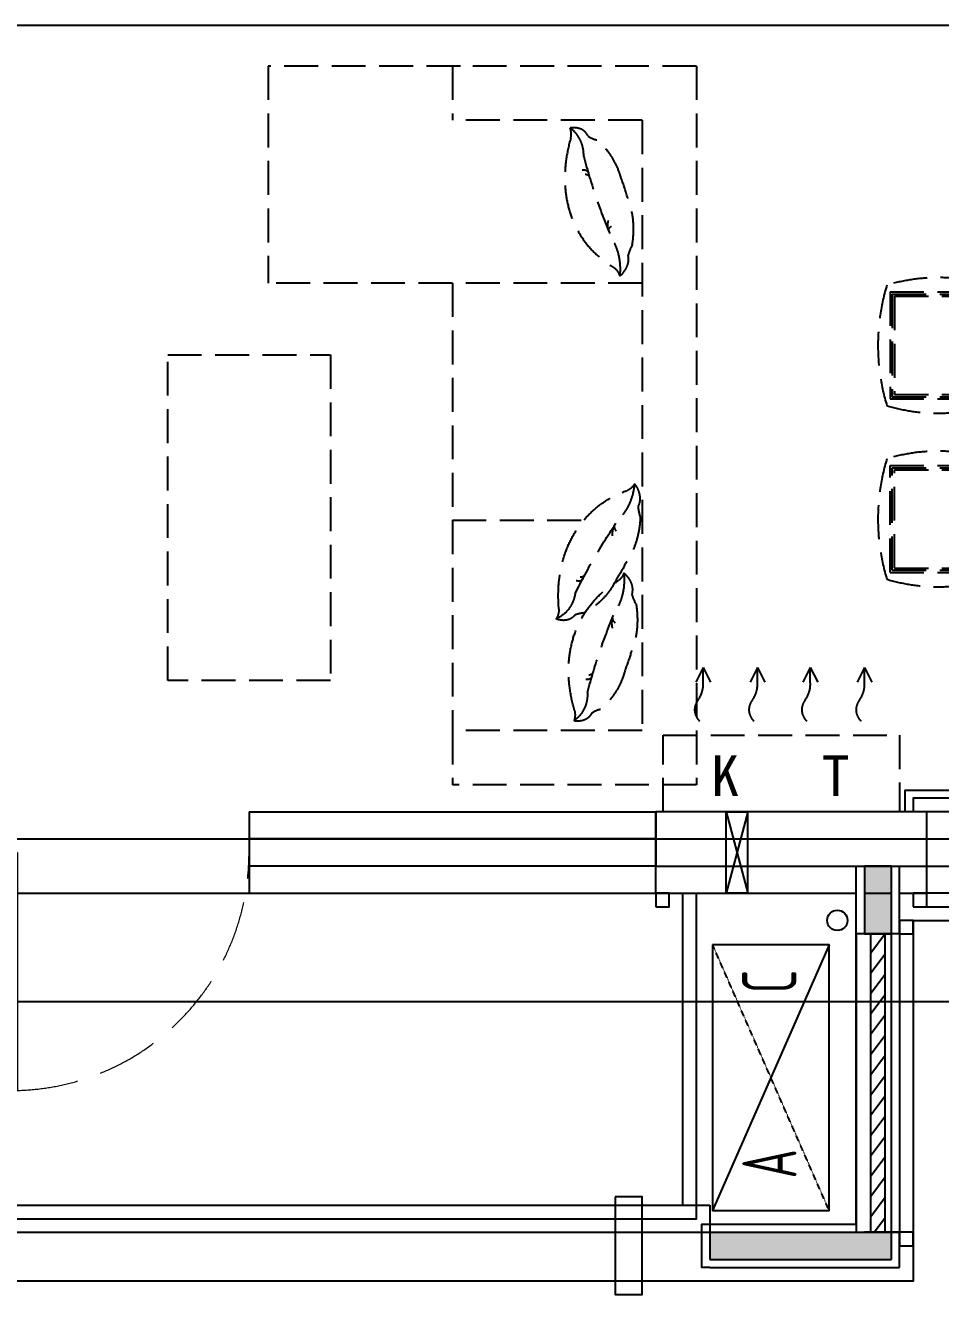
# Model space of a CAD drawing. Header units: millimetres. Extents: x -28014 to 297841, y -81741 to 47579.
# Drawn here: x 229864 to 233240, y -32639 to -27959 of the extents above; entities that cross this region are included whole.
import ezdxf

# ---------------------------------------------------------------- set-up
doc = ezdxf.new("R2010")
doc.units = ezdxf.units.MM
doc.header["$MEASUREMENT"] = 0
doc.set_wipeout_variables(frame=1)
for name, pattern in [('__DASH', [0.35, 0.25, -0.1]), ('DASH', [0.35, 0.25, -0.1]), ('DOTE', [2.42, 2, -0.2, 0.02, -0.2])]:
    doc.linetypes.add(name, pattern=pattern)
for name, color, linetype in [('A-墙体-面层', 6, 'Continuous'), ('A-屋面-雨水管', 132, 'Continuous'), ('A-结构-墙体', 171, 'Continuous'), ('A-给排水-设备', 132, 'Continuous'), ('A-轴网-轴网', 1, 'DOTE'), ('AR9-剪力墙（柱）填充', 250, 'Continuous'), ('AR9-剪力墙（柱）线', 6, 'Continuous'), ('AR9-墙线', 160, 'Continuous'), ('AR9-建筑幕墙（窗）', 12, 'Continuous'), ('AR9-阳台栏杆（天花隐）', 12, 'Continuous'), ('FC-平面高差线', 144, 'Continuous'), ('FF-活动家具', 51, 'Continuous'), ('FF-门', 20, 'Continuous'), ('装饰', 152, 'Continuous')]:
    doc.layers.add(name, color=color, linetype=linetype)
doc.styles.add('DADRI-HZ', font='hzs.shx', dxfattribs={"width": 0.7, "bigfont": 'hztxt.shx'})
doc.styles.add('文字标注', font='')
doc.styles.get('文字标注').set_extended_font_data('SimSun')

# ---------------------------------------------------------------- blocks, each defined once
blk = doc.blocks.new('nfdgfxb')
at = {"layer": 'AR9-墙线', "ltscale": 0.5}
blk.add_lwpolyline([(34, 300), (114, 300), (34, 0), (114, 0), (114, 300), (34, 300), (114, 0), (34, 0), (34, 300)], dxfattribs=at)
blk = doc.blocks.new('kt')
at = {"linetype": 'DASH', "ltscale": 500}
for p, q in [((632478.4, 107205.6), (632451.2, 107259.3)), ((632478.4, 107262.9), (632478.4, 107205.6)), ((632478.4, 107205.6), (632505.5, 107259.3)), ((632678.6, 107205.6), (632651.4, 107259.3)), ((632678.6, 107262.9), (632678.6, 107205.6)), ((632678.6, 107205.6), (632705.8, 107259.3)), ((632873.5, 107205.6), (632846.3, 107259.3)), ((632873.5, 107262.9), (632873.5, 107205.6)), ((632873.5, 107205.6), (632900.7, 107259.3)), ((633073.8, 107205.6), (633046.7, 107259.3)), ((633073.8, 107262.9), (633073.8, 107205.6)), ((633073.8, 107205.6), (633101, 107259.3))]:
    blk.add_line(p, q, dxfattribs=at)
blk.add_lwpolyline([(633221.1, 107455.2), (632349.1, 107455.2), (632349.1, 107738.2), (633221.1, 107738.2)], close=True, dxfattribs=at)
for centre, radius, start, end in [((632453.1, 107361.6), 56.8, 320.2307, 47.1069), ((632653.4, 107361.6), 56.8, 320.2307, 47.1069), ((632848.3, 107361.6), 56.8, 320.2307, 47.1069), ((633048.6, 107361.6), 56.8, 320.2307, 47.1069), ((632577.5, 107267.5), 99.3, 144.4056, 182.6653), ((632777.8, 107267.5), 99.3, 144.4056, 182.6653), ((632972.7, 107267.5), 99.3, 144.4056, 182.6653), ((633173, 107267.5), 99.3, 144.4056, 182.6653)]:
    blk.add_arc(centre, radius, start, end, dxfattribs=at)
at = {"linetype": 'DASH', "ltscale": 500, "insert": (633044, 107679.8), "char_height": 150, "attachment_point": 7, "rotation": 180, "style": '文字标注'}
blk.add_mtext('K   T', dxfattribs=at)
blk = doc.blocks.new('餐桌组合11600')
at = {"layer": 'FF-活动家具', "linetype": '__DASH', "ltscale": 500}
for p, q in [((282.8, 310.4), (282.8, 0)), ((282.8, 310.4), (677.2, 310.4)), ((290.9, 302.3), (290.9, 0)), ((290.9, 302.3), (669.1, 302.3)), ((299, 294.2), (299, 0)), ((299, 294.2), (661, 294.2)), ((661, 294.2), (661, 0)), ((669.1, 302.3), (669.1, 0)), ((677.2, 310.4), (677.2, 0)), ((922.8, 310.4), (922.8, 0)), ((1317.2, 310.4), (922.8, 310.4)), ((930.9, 302.3), (930.9, 0)), ((1309.1, 302.3), (930.9, 302.3)), ((939, 294.2), (939, 0)), ((1301, 294.2), (939, 294.2)), ((1301, 294.2), (1301, 0)), ((1309.1, 302.3), (1309.1, 0)), ((1317.2, 310.4), (1317.2, 0)), ((282.8, 0), (282.8, -105)), ((290.9, 0), (290.9, -105)), ((299, 0), (299, -105)), ((661, 0), (661, -105)), ((669.1, 0), (669.1, -105)), ((677.2, 0), (677.2, -105)), ((922.8, 0), (922.8, -105)), ((930.9, 0), (930.9, -105)), ((939, 0), (939, -105)), ((1301, 0), (1301, -105)), ((1309.1, 0), (1309.1, -105)), ((1317.2, 0), (1317.2, -105)), ((690.3, -105), (269.7, -105)), ((909.7, -105), (1330.3, -105)), ((690.3, -795), (269.7, -795)), ((282.8, -900), (282.8, -795)), ((290.9, -900), (290.9, -795)), ((299, -900), (299, -795)), ((661, -900), (661, -795)), ((669.1, -900), (669.1, -795)), ((677.2, -900), (677.2, -795)), ((909.7, -795), (1330.3, -795)), ((922.8, -900), (922.8, -795)), ((930.9, -900), (930.9, -795)), ((939, -900), (939, -795)), ((1301, -900), (1301, -795)), ((1309.1, -900), (1309.1, -795)), ((1317.2, -900), (1317.2, -795)), ((282.8, -1210.4), (282.8, -900)), ((290.9, -1202.3), (290.9, -900)), ((299, -1194.2), (299, -900)), ((661, -1194.2), (661, -900)), ((669.1, -1202.3), (669.1, -900)), ((677.2, -1210.4), (677.2, -900)), ((922.8, -1210.4), (922.8, -900)), ((930.9, -1202.3), (930.9, -900)), ((939, -1194.2), (939, -900)), ((1301, -1194.2), (1301, -900)), ((1309.1, -1202.3), (1309.1, -900)), ((1317.2, -1210.4), (1317.2, -900)), ((282.8, -1210.4), (677.2, -1210.4)), ((290.9, -1202.3), (669.1, -1202.3)), ((299, -1194.2), (661, -1194.2)), ((1317.2, -1210.4), (922.8, -1210.4)), ((1309.1, -1202.3), (930.9, -1202.3)), ((1301, -1194.2), (939, -1194.2))]:
    blk.add_line(p, q, dxfattribs=at)
blk.add_lwpolyline([(0, -900), (1600, -900), (1600, 0), (0, 0)], close=True, dxfattribs=at)
for centre, radius, start, end in [((480, -408.1), 763.2, 73.0697, 106.9303), ((1120, -408.1), 763.2, 73.0697, 106.9303), ((889.9, 132.6), 659.9, 163.3211, 191.5892), ((70.1, 132.6), 659.9, 348.4108, 16.6789), ((1529.9, 132.6), 659.9, 163.3211, 191.5892), ((710.1, 132.6), 659.9, 348.4108, 16.6789), ((1061.1, 148.9), 831.1, 190.324, 197.7898), ((-101.1, 148.9), 831.1, 342.2102, 349.676), ((1701.1, 148.9), 831.1, 190.324, 197.7898), ((538.9, 148.9), 831.1, 342.2102, 349.676), ((1061.1, -1048.9), 831.1, 162.2102, 169.676), ((-101.1, -1048.9), 831.1, 10.324, 17.7898), ((1701.1, -1048.9), 831.1, 162.2102, 169.676), ((538.9, -1048.9), 831.1, 10.324, 17.7898), ((889.9, -1032.6), 659.9, 168.4108, 196.6789), ((70.1, -1032.6), 659.9, 343.3211, 11.5892), ((1529.9, -1032.6), 659.9, 168.4108, 196.6789), ((710.1, -1032.6), 659.9, 343.3211, 11.5892), ((480, -491.9), 763.2, 253.0697, 286.9303), ((1120, -491.9), 763.2, 253.0697, 286.9303)]:
    blk.add_arc(centre, radius, start, end, dxfattribs=at)
blk = doc.blocks.new('L沙发2650')
at = {"layer": 'FF-活动家具', "linetype": '__DASH', "ltscale": 500}
for p, q in [((0, 2650), (0, 0)), ((0, 2650), (870, 2650)), ((870, 2650), (1580, 2650)), ((900, 2650), (900, 2450)), ((1580, 2650), (1580, 1850)), ((200, 2450), (900, 2450)), ((200, 2450), (200, 200)), ((200, 1850), (900, 1850)), ((900, 1850), (1580, 1850)), ((900, 1850), (900, 200)), ((900, 975), (415.5, 975)), ((200, 200), (900, 200)), ((900, 200), (900, 0)), ((0, 0), (900, 0))]:
    blk.add_line(p, q, dxfattribs=at)
at = {"layer": 'FF-活动家具', "linetype": '__DASH', "ltscale": 500, "extrusion": (0, 0, -1)}
for centre, major_axis, start_param, end_param in [((296.7, 2497.8), (-122.7, 85.8), 3.389375, 3.703714), ((296.7, 2497.8), (-122.7, 85.8), 3.389375, 3.703714), ((475.2, 2351.9), (-70.3, 49.2), -0.150831, 0.979679), ((475.2, 2351.9), (-70.3, 49.2), -0.150831, 0.979679), ((618.2, 2266.5), (-180.9, 126.6), -0.490371, 0.250353), ((618.2, 2266.5), (-180.9, 126.6), -0.490371, 0.250353), ((551.4, 2375.7), (-80.2, 56.1), -0.678882, -0.164651), ((551.4, 2375.7), (-80.2, 56.1), -0.678882, -0.164651), ((735.7, 2032.2), (-417.7, 292.3), -0.26771, 0.196309), ((735.7, 2032.2), (-417.7, 292.3), -0.26771, 0.196309), ((-142, 2402.6), (-559.3, 391.4), 2.408554, 3.455752), ((-142, 2402.6), (-559.3, 391.4), 2.408554, 3.455752), ((-3255.5, 3958.4), (-3347.5, 2342.5), 2.882237, 2.987316), ((-3255.5, 3958.4), (-3347.5, 2342.5), 2.882237, 2.987316), ((1108.5, 1786.5), (-778.4, 544.7), -0.258135, -0.160744), ((1108.5, 1786.5), (-778.4, 544.7), -0.258135, -0.160744), ((699.8, 1925.9), (-417.7, 292.3), -0.615188, -0.151169), ((699.8, 1925.9), (-417.7, 292.3), -0.615188, -0.151169), ((610.9, 1814.2), (-295, 206.4), -0.559943, -0.019248), ((610.9, 1814.2), (-295, 206.4), -0.559943, -0.019248), ((116.6, 1963.8), (-122.7, 85.8), 2.160593, 2.474931), ((116.6, 1963.8), (-122.7, 85.8), 2.160593, 2.474931), ((328.7, 1917.3), (-70.3, 49.2), -1.398558, -0.268048), ((328.7, 1917.3), (-70.3, 49.2), -1.398558, -0.268048), ((369.4, 1835.9), (-80.2, 56.1), -0.254228, 0.260003), ((369.4, 1835.9), (-80.2, 56.1), -0.254228, 0.260003), ((285.2, 946.3), (14.1, 14.9), 0.590754, 1.564635), ((285.2, 946.3), (14.1, 14.9), 0.590754, 1.564635), ((232.3, 898.1), (62.2, 65.5), 0.182406, 0.714671), ((232.3, 898.1), (62.2, 65.5), 0.182406, 0.714671), ((442.8, 812.6), (36, 37.8), 2.537971, 2.960057), ((442.8, 812.6), (36, 37.8), 2.537971, 2.960057), ((442.2, 780.3), (22.2, 23.4), 2.199169, 3.345275), ((442.2, 780.3), (22.2, 23.4), 2.199169, 3.345275), ((291, 609.7), (16.8, 11.7), 0.590754, 1.564635), ((291, 609.7), (16.8, 11.7), 0.590754, 1.564635), ((229.5, 573), (74, 51.8), 0.182406, 0.714671), ((229.5, 573), (74, 51.8), 0.182406, 0.714671), ((418.9, 447.3), (42.8, 29.9), 2.537971, 2.960057), ((418.9, 447.3), (42.8, 29.9), 2.537971, 2.960057), ((411.8, 415.8), (26.4, 18.5), 2.199169, 3.345275), ((411.8, 415.8), (26.4, 18.5), 2.199169, 3.345275)]:
    blk.add_ellipse(centre, major_axis=major_axis, ratio=0.724638, start_param=start_param, end_param=end_param, dxfattribs=at)
at = {"layer": 'FF-活动家具', "linetype": '__DASH', "ltscale": 500}
for centre, major_axis, start_param, end_param in [((432.9, 2209.7), (-42.8, 29.9), -0.603621, -0.181536), ((432.9, 2209.7), (-42.8, 29.9), -0.603621, -0.181536), ((425.8, 2241.2), (-26.4, 18.5), -0.942424, 0.203683), ((425.8, 2241.2), (-26.4, 18.5), -0.942424, 0.203683), ((305, 2047.4), (-16.8, 11.7), 3.732346, 4.706228), ((305, 2047.4), (-16.8, 11.7), 3.732346, 4.706228), ((243.5, 2084), (-74, 51.8), 3.323999, 3.856263), ((243.5, 2084), (-74, 51.8), 3.323999, 3.856263), ((282.6, 1078.4), (59.1, 62.2), 1.743034, 2.873545), ((282.6, 1078.4), (59.1, 62.2), 1.743034, 2.873545), ((538.7, 1235.6), (248, 261), 2.58165, 3.122344), ((306.2, 1166.3), (67.4, 71), 2.887364, 3.401596), ((538.7, 1235.6), (248, 261), 2.58165, 3.122344), ((306.2, 1166.3), (67.4, 71), 2.887364, 3.401596), ((-82.2, 509.3), (470.3, 494.8), -0.733038, 0.314159), ((-82.2, 509.3), (470.3, 494.8), -0.733038, 0.314159), ((84, 990.8), (103.1, 108.5), -0.981, -0.666662), ((84, 990.8), (103.1, 108.5), -0.981, -0.666662), ((648, 1143.9), (351.2, 369.5), 2.526405, 2.990423), ((648, 1143.9), (351.2, 369.5), 2.526405, 2.990423), ((-2823.9, -1634.8), (2814.6, 2961.5), -0.259356, -0.154277), ((-2823.9, -1634.8), (2814.6, 2961.5), -0.259356, -0.154277), ((1020.7, 1361.7), (654.5, 688.7), 2.883458, 2.980848), ((1020.7, 1361.7), (654.5, 688.7), 2.883458, 2.980848), ((314.7, 739.7), (70.3, 49.2), 1.743034, 2.873545), ((314.7, 739.7), (70.3, 49.2), 1.743034, 2.873545), ((597, 842.8), (295, 206.4), 2.58165, 3.122344), ((597, 842.8), (295, 206.4), 2.58165, 3.122344), ((355.4, 821.1), (80.2, 56.1), 2.887364, 3.401596), ((355.4, 821.1), (80.2, 56.1), 2.887364, 3.401596), ((-156, 254.5), (559.3, 391.4), -0.733038, 0.314159), ((-156, 254.5), (559.3, 391.4), -0.733038, 0.314159), ((704.3, 1046.9), (351.2, 369.5), 2.873883, 3.337901), ((704.3, 1046.9), (351.2, 369.5), 2.873883, 3.337901), ((102.6, 693.3), (122.7, 85.8), -0.981, -0.666662), ((102.6, 693.3), (122.7, 85.8), -0.981, -0.666662), ((635.7, 793.9), (152.1, 160), 2.651222, 3.391946), ((635.7, 793.9), (152.1, 160), 2.651222, 3.391946), ((685.9, 731.2), (417.7, 292.3), 2.526405, 2.990423), ((685.9, 731.2), (417.7, 292.3), 2.526405, 2.990423), ((-3269.4, -1301.4), (3347.5, 2342.5), -0.259356, -0.154277), ((-3269.4, -1301.4), (3347.5, 2342.5), -0.259356, -0.154277), ((366.7, 503.2), (103.1, 108.5), 0.247782, 0.562121), ((366.7, 503.2), (103.1, 108.5), 0.247782, 0.562121), ((512.6, 681.7), (59.1, 62.2), 2.990762, 4.121272), ((512.6, 681.7), (59.1, 62.2), 2.990762, 4.121272), ((592, 673.5), (67.4, 71), 2.46271, 2.976942), ((592, 673.5), (67.4, 71), 2.46271, 2.976942), ((1094.5, 870.5), (778.4, 544.7), 2.883458, 2.980848), ((1094.5, 870.5), (778.4, 544.7), 2.883458, 2.980848), ((721.7, 624.9), (417.7, 292.3), 2.873883, 3.337901), ((721.7, 624.9), (417.7, 292.3), 2.873883, 3.337901), ((604.2, 390.6), (180.9, 126.6), 2.651222, 3.391946), ((604.2, 390.6), (180.9, 126.6), 2.651222, 3.391946), ((282.8, 159.2), (122.7, 85.8), 0.247782, 0.562121), ((282.8, 159.2), (122.7, 85.8), 0.247782, 0.562121), ((461.2, 305.2), (70.3, 49.2), 2.990762, 4.121272), ((461.2, 305.2), (70.3, 49.2), 2.990762, 4.121272), ((537.4, 281.3), (80.2, 56.1), 2.46271, 2.976942), ((537.4, 281.3), (80.2, 56.1), 2.46271, 2.976942)]:
    blk.add_ellipse(centre, major_axis=major_axis, ratio=0.724638, start_param=start_param, end_param=end_param, dxfattribs=at)
blk = doc.blocks.new('1200长茶几')
at = {"layer": 'FF-活动家具', "linetype": '__DASH', "ltscale": 500}
blk.add_lwpolyline([(0, -600), (1200, -600), (1200, 0), (0, 0)], close=True, dxfattribs=at)
blk = doc.blocks.new('双机上下布置')
blk.add_lwpolyline([(980, 0), (0, 0), (0, -430), (980, -430)], close=True)
at = {"linetype": 'DASH', "ltscale": 0.5}
blk.add_lwpolyline([(0, -430), (980, 0)], dxfattribs=at)
blk.add_lwpolyline([(980, -430), (0, 0)])
at = {"style": 'DADRI-HZ', "width": 0.7}
for s, p in [('A', (118.8, -309.1)), ('C', (801.7, -309.1))]:
    blk.add_text(s, height=200, dxfattribs=at).set_placement(p)
blk = doc.blocks.new('$WINLIB2D$00000001')
at = {"color": 0}
for points in [[(-0.5, 0.5), (-0.5, -0.5)], [(-0.5, 0.5), (0.5, 0.5)], [(0.5, -0.5), (0.5, 0.5)], [(0.5, 0.1667), (-0.5, 0.1667)], [(0.5, -0.1667), (-0.5, -0.1667)], [(-0.5, -0.5), (0.5, -0.5)]]:
    blk.add_lwpolyline(points, dxfattribs=at)
blk = doc.blocks.new('$DorLib2D$00000001')
for p, q in [((0.45, 0.975), (0.5, 0.975)), ((0.45, 0), (0.45, 0.975)), ((0.5, 0), (0.5, 0.975)), ((0.5, 0), (0.45, 0))]:
    blk.add_line(p, q)
at = {"color": 8, "linetype": '__DASH', "lineweight": 13}
blk.add_arc((0.475, 0), 0.975, 91.4693, 180, dxfattribs=at)
blk = doc.blocks.new('$WINLIB2D$00000039')
at = {"color": 0}
for points in [[(-0.5, 0.5), (-0.5, -0.5)], [(0.5, 0.5), (-0.5, 0.5)], [(0.5, -0.5), (0.5, 0.5)], [(-0.5, 0.1667), (0.5, 0.1667)], [(-0.3839, -0.1667), (-0.448, 0.1667)], [(-0.3159, -0.1667), (-0.38, 0.1667)], [(-0.2479, -0.1667), (-0.312, 0.1667)], [(-0.1799, -0.1667), (-0.244, 0.1667)], [(-0.1119, -0.1667), (-0.176, 0.1667)], [(-0.0439, -0.1667), (-0.108, 0.1667)], [(0.0241, -0.1667), (-0.04, 0.1667)], [(0.0921, -0.1667), (0.028, 0.1667)], [(0.16, -0.1667), (0.0959, 0.1667)], [(0.228, -0.1667), (0.1639, 0.1667)], [(0.296, -0.1667), (0.2319, 0.1667)], [(0.364, -0.1667), (0.2999, 0.1667)], [(0.432, -0.1667), (0.3679, 0.1667)], [(0.5, -0.1667), (0.4359, 0.1667)], [(-0.4519, -0.1667), (-0.5, 0.0836)], [(-0.5, -0.1667), (0.5, -0.1667)], [(0.5, -0.5), (-0.5, -0.5)]]:
    blk.add_lwpolyline(points, dxfattribs=at)
blk = doc.blocks.new('dfgfthy')
at = {"layer": 'A-轴网-轴网'}
for p, q in [((30632.5, 7180.6), (6009.1, 7180.6)), ((30632.5, 4180.6), (6009.1, 4180.6)), ((30632.5, 3580.6), (6009.1, 3580.6))]:
    blk.add_line(p, q, dxfattribs=at)

msp = doc.modelspace()

# ---------------------------------------------------------------- hatches: boundary and pattern name
at = {"layer": 'AR9-剪力墙（柱）填充'}
for points in [[(232389.033, -32509.028), (233059.033, -32509.028), (232959.033, -32409.028), (232389.033, -32409.028)], [(233059.033, -32509.028), (233059.033, -32409.028), (232959.033, -32409.028)]]:
    msp.add_hatch(color=256, dxfattribs=at).paths.add_polyline_path(points)

# ---------------------------------------------------------------- linework, layer by layer
at = {"layer": 'A-墙体-面层'}
for p, q in [((233089.033, -31309.028), (233059.033, -31309.028)), ((233089.033, -32409.028), (233059.033, -32409.028))]:
    msp.add_line(p, q, dxfattribs=at)
at = {"layer": 'A-屋面-雨水管'}
msp.add_lwpolyline([(232039.033, -32279.028), (232039.033, -32639.028), (232139.033, -32639.028), (232139.033, -32279.028)], close=True, dxfattribs=at)
at = {"layer": 'A-结构-墙体', "linetype": '__DASH'}
msp.add_lwpolyline([(229389.033, -32309.028), (232389.033, -32309.028), (232389.033, -32409.028)], dxfattribs=at)
at = {"layer": 'A-给排水-设备'}
msp.add_circle((232859.033, -31259.028), 37.5, dxfattribs=at)
at = {"layer": 'AR9-剪力墙（柱）线'}
for p, q in [((233059.033, -31059.028), (232959.033, -31059.028)), ((232959.033, -31309.028), (233059.033, -31309.028)), ((232389.033, -32409.028), (232959.033, -32409.028)), ((232389.033, -32409.028), (232389.033, -32509.028)), ((233059.033, -32409.028), (232959.033, -32409.028)), ((233059.033, -32509.028), (233059.033, -32409.028)), ((232389.033, -32509.028), (233059.033, -32509.028))]:
    msp.add_line(p, q, dxfattribs=at)
at = {"layer": 'AR9-墙线'}
for p, q in [((233189.033, -30859.028), (232189.033, -30859.028)), ((232189.033, -30859.028), (232189.033, -31059.028)), ((233189.033, -31059.028), (233189.033, -30859.028)), ((232189.033, -31059.028), (233189.033, -31059.028))]:
    msp.add_line(p, q, dxfattribs=at)
at = {"layer": 'AR9-建筑幕墙（窗）'}
msp.add_line((233189.033, -31159.028), (233189.033, -31059.028), dxfattribs=at)
at = {"layer": 'AR9-阳台栏杆（天花隐）'}
for points in [[(234089.033, -30809.028), (233139.033, -30809.028), (233139.033, -30859.028), (233109.033, -30859.028), (233109.033, -30779.028), (234089.033, -30779.028)], [(229389.033, -32309.028), (232289.033, -32309.028), (232289.033, -31159.028)], [(229389.033, -32359.028), (232339.033, -32359.028), (232339.033, -31159.028)]]:
    msp.add_lwpolyline(points, dxfattribs=at)
at = {"layer": 'FC-平面高差线', "color": 144}
for p, q in [((232189.033, -31159.028), (232189.033, -31059.028)), ((229789.033, -31159.028), (230689.033, -31159.028)), ((232189.033, -31159.028), (233189.033, -31159.028)), ((232389.033, -32379.028), (232929.033, -32379.028)), ((233089.033, -32539.028), (233089.033, -32409.028)), ((232389.033, -32539.028), (233089.033, -32539.028))]:
    msp.add_line(p, q, dxfattribs=at)
for points in [[(229389.033, -32409.028), (233059.033, -32409.028), (233059.033, -31159.028)], [(233139.033, -31259.028), (235639.034, -31259.03), (235639.034, -31209.028)], [(233189.033, -31209.028), (234689.033, -31209.028)], [(233139.033, -31259.028), (233139.034, -32459.028), (233139.034, -32534.028), (233139.034, -32589.028), (229389.033, -32589.028)], [(232389.033, -32539.028), (232359.033, -32539.028), (232359.033, -32439.028), (232359.033, -32439.028), (232359.033, -32379.028), (232389.033, -32379.028)]]:
    msp.add_lwpolyline(points, dxfattribs=at)
at = {"layer": '装饰'}
for points in [[(232189.033, -31209.028), (232239.033, -31209.028), (232239.033, -31159.028), (232189.033, -31159.028)], [(233139.033, -31209.028), (233189.033, -31209.028), (233189.033, -31159.028), (233139.033, -31159.028)], [(233089.033, -31309.028), (233139.034, -31309.028), (233139.034, -31259.028), (233089.033, -31259.028)], [(233089.034, -32459.028), (233139.034, -32459.028), (233139.034, -32409.028), (233089.034, -32409.028)]]:
    msp.add_lwpolyline(points, close=True, dxfattribs=at)

# ---------------------------------------------------------------- block references
at = {"layer": 'AR9-墙线', "xscale": -1}
msp.add_blockref('nfdgfxb', (232563.025, -31159.027), dxfattribs=at)
at = {"layer": 'AR9-墙线', "rotation": 90}
msp.add_blockref('双机上下布置', (232399.033, -32329.028), dxfattribs=at)
at = {"layer": 'AR9-建筑幕墙（窗）', "yscale": 300}
for p, xscale, zscale in [((231439.033, -31009.028), 1500.000000027125, 1500.000000027125), ((233939.033, -31009.028), -1499.999999997672, -1499.999999997672)]:
    msp.add_blockref('$WINLIB2D$00000001', p, dxfattribs=dict(at, xscale=xscale, zscale=zscale))
at = {"layer": 'AR9-建筑幕墙（窗）', "xscale": 1100, "yscale": 160, "zscale": 1100, "rotation": 90}
msp.add_blockref('$WINLIB2D$00000039', (233009.033, -31859.028), dxfattribs=at)
at = {"layer": 'FF-活动家具', "extrusion": (0, 0, -1), "zscale": -1}
msp.add_blockref('L沙发2650', (-232339.033, -30759.028), dxfattribs=at)
at = {"layer": 'FF-活动家具', "rotation": 270}
msp.add_blockref('餐桌组合11600', (234264.033, -28659.028), dxfattribs=at)
at = {"layer": 'FF-活动家具', "extrusion": (0, 0, -1), "zscale": -1, "rotation": 90}
msp.add_blockref('1200长茶几', (-230989.033, -30374.105), dxfattribs=at)
at = {"layer": 'FF-活动家具', "extrusion": (0, 0, -1), "xscale": -1, "zscale": -1, "rotation": 180}
msp.add_blockref('kt', (-865438.135, 76879.127), dxfattribs=at)
at = {"layer": 'FF-门', "xscale": 900, "yscale": 900, "zscale": -900, "rotation": 180.0000000000566}
msp.add_blockref('$DorLib2D$00000001', (230239.033, -31009.028), dxfattribs=at)

# ---------------------------------------------------------------- next in the draw order: wipeouts: each hides what was drawn before it
for points in [[(232929.033, -31144.004), (232929.033, -31170.504), (232959.033, -31170.504), (232959.033, -31145.504)], [(233089.033, -31144.004), (233089.033, -31170.504), (233059.033, -31170.504), (233059.033, -31145.504)]]:
    msp.add_wipeout(points)

# ---------------------------------------------------------------- next in the draw order: hatches: boundary and pattern name
at = {"layer": 'AR9-剪力墙（柱）填充'}
msp.add_hatch(color=256, dxfattribs=at).paths.add_polyline_path([(232959.033, -31059.028), (232959.033, -31309.028), (233059.033, -31309.028), (233059.033, -31059.028)])

# ---------------------------------------------------------------- next in the draw order: linework, layer by layer
at = {"layer": 'AR9-剪力墙（柱）线'}
for p, q in [((232959.033, -31059.028), (232959.033, -31309.028)), ((233059.033, -31309.028), (233059.033, -31059.028))]:
    msp.add_line(p, q, dxfattribs=at)
at = {"layer": 'FC-平面高差线', "color": 144}
for p, q in [((232929.033, -32379.028), (232929.033, -31059.028)), ((233089.033, -31309.028), (233089.033, -31059.028))]:
    msp.add_line(p, q, dxfattribs=at)

# ---------------------------------------------------------------- next in the draw order: block references
msp.add_blockref('dfgfthy', (216097.097, -35139.657))

doc.saveas('drawing.dxf')
